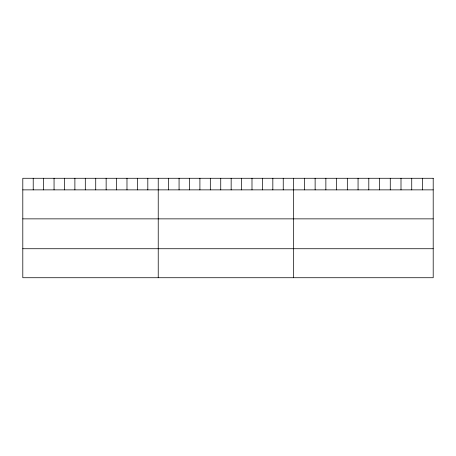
<?xml version="1.0" encoding="UTF-8"?>
<svg xmlns="http://www.w3.org/2000/svg" width="456" height="456" viewBox="0 0 456 456"><rect width="100%" height="100%" fill="white"/><g stroke="black" fill="none" stroke-linecap="round" stroke-linejoin="round"><path stroke-width="0.68" d="M22.8 189.867L433.2 189.867M22.8 218.863L433.2 218.863M22.8 248.731L433.2 248.731M422.467 178.273L422.467 189.867M411.734 178.273L411.734 189.867M401.001 178.273L401.001 189.867M390.268 178.273L390.268 189.867M379.534 178.273L379.534 189.867M368.801 178.273L368.801 189.867M358.063 178.273L358.063 189.867M347.329 178.273L347.329 189.867M336.596 178.273L336.596 189.867M325.863 178.273L325.863 189.867M315.13 178.273L315.13 189.867M304.397 178.273L304.397 189.867M293.664 178.273L293.664 277.727M283.244 178.273L283.244 189.867M272.83 178.273L272.83 189.867M262.411 178.273L262.411 189.867M251.991 178.273L251.991 189.867M241.577 178.273L241.577 189.867M231.158 178.273L231.158 189.867M220.738 178.273L220.738 189.867M210.319 178.273L210.319 189.867M199.905 178.273L199.905 189.867M189.485 178.273L189.485 189.867M179.065 178.273L179.065 189.867M168.652 178.273L168.652 189.867M158.232 178.273L158.232 277.727M147.812 178.273L147.812 189.867M137.398 178.273L137.398 189.867M126.979 178.273L126.979 189.867M116.559 178.273L116.559 189.867M106.145 178.273L106.145 189.867M95.726 178.273L95.726 189.867M85.306 178.273L85.306 189.867M74.887 178.273L74.887 189.867M64.473 178.273L64.473 189.867M54.053 178.273L54.053 189.867M43.633 178.273L43.633 189.867M33.22 178.273L33.22 189.867M433.2 178.273L22.8 178.273L22.8 277.727L433.2 277.727L433.2 178.273"/></g></svg>
